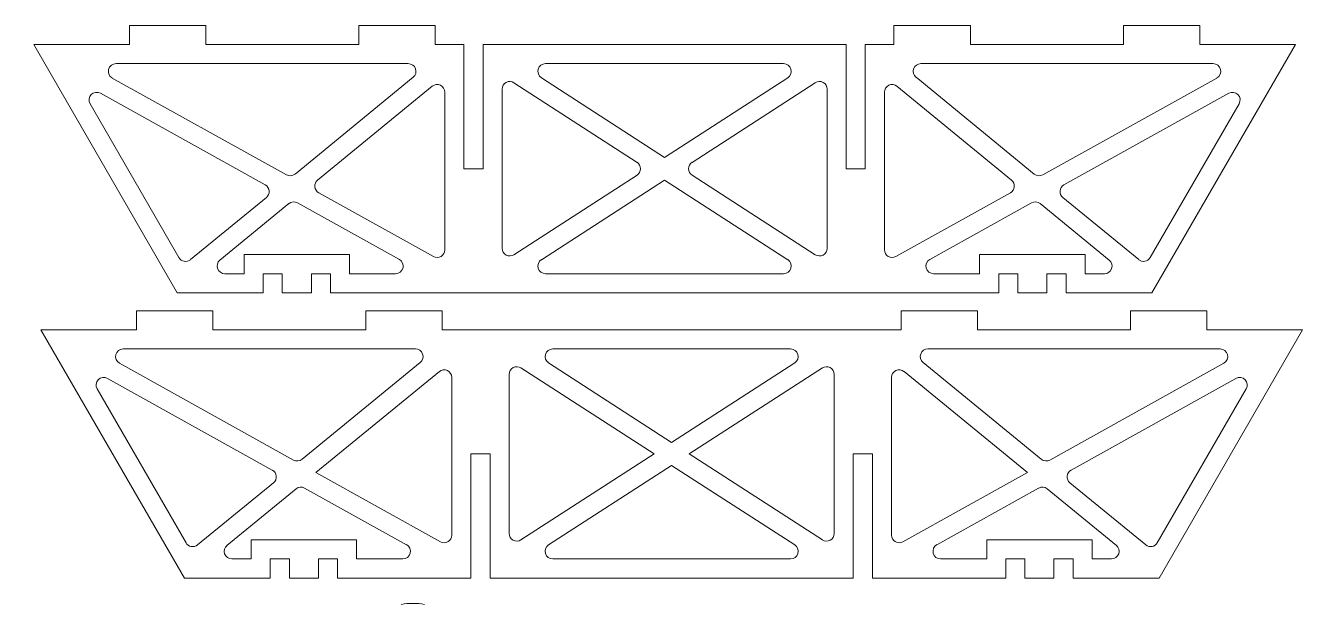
# Model space of a CAD drawing. Header units: inches. Extents: x 0.8 to 31.8, y 0.7 to 19.6.
# Drawn here: x 14.79 to 31.5, y 11.98 to 19.56 of the extents above; entities that cross this region are included whole.
import ezdxf

# ---------------------------------------------------------------- set-up
doc = ezdxf.new("R2010")
doc.units = ezdxf.units.IN
doc.header["$MEASUREMENT"] = 0

msp = doc.modelspace()

# ---------------------------------------------------------------- linework, layer by layer
at = {"color": 7, "linetype": 'Continuous', "lineweight": 15}
for p, q in [((17.153, 19.561), (16.153, 19.561)), ((16.153, 19.561), (16.153, 19.311)), ((17.153, 19.311), (17.153, 19.561)), ((19.153, 19.561), (19.153, 19.311)), ((20.153, 19.561), (19.153, 19.561)), ((20.153, 19.311), (20.153, 19.561)), ((26.153, 19.561), (26.153, 19.311)), ((27.153, 19.561), (26.153, 19.561)), ((27.153, 19.311), (27.153, 19.561)), ((29.153, 19.561), (29.153, 19.311)), ((30.153, 19.561), (29.153, 19.561)), ((30.153, 19.311), (30.153, 19.561)), ((14.903, 19.311), (16.779, 16.061)), ((16.153, 19.311), (14.903, 19.311)), ((19.153, 19.311), (17.153, 19.311)), ((20.528, 19.311), (20.153, 19.311)), ((20.528, 17.686), (20.528, 19.311)), ((20.778, 19.311), (20.778, 17.686)), ((25.528, 19.311), (20.778, 19.311)), ((25.528, 17.686), (25.528, 19.311)), ((25.778, 19.311), (25.778, 17.686)), ((26.153, 19.311), (25.778, 19.311)), ((29.153, 19.311), (27.153, 19.311)), ((29.526, 16.061), (31.403, 19.311)), ((31.403, 19.311), (30.153, 19.311)), ((19.801, 19.061), (15.978, 19.061)), ((24.709, 19.061), (21.596, 19.061)), ((30.327, 19.061), (26.504, 19.061)), ((15.929, 18.873), (18.207, 17.606)), ((18.319, 17.616), (19.864, 18.883)), ((21.542, 18.877), (23.153, 17.834)), ((23.153, 17.834), (24.763, 18.877)), ((26.441, 18.883), (27.987, 17.616)), ((28.099, 17.606), (30.376, 18.873)), ((20.114, 18.765), (18.615, 17.535)), ((21.028, 18.728), (21.028, 16.643)), ((22.793, 17.769), (21.182, 18.812)), ((25.123, 18.812), (23.512, 17.769)), ((25.278, 16.643), (25.278, 18.728)), ((27.691, 17.535), (26.191, 18.765)), ((17.93, 17.474), (15.773, 18.674)), ((20.278, 16.624), (20.278, 18.688)), ((26.028, 18.688), (26.028, 16.624)), ((30.532, 18.674), (28.376, 17.474)), ((15.638, 18.536), (16.801, 16.522)), ((29.504, 16.522), (30.667, 18.536)), ((20.778, 17.686), (20.528, 17.686)), ((21.182, 16.559), (22.793, 17.602)), ((23.153, 17.537), (21.542, 16.494)), ((24.763, 16.494), (23.153, 17.537)), ((23.512, 17.602), (25.123, 16.559)), ((25.778, 17.686), (25.528, 17.686)), ((18.629, 17.371), (20.129, 16.536)), ((26.176, 16.536), (27.676, 17.371)), ((16.951, 16.495), (17.944, 17.309)), ((18.24, 17.229), (17.337, 16.488)), ((19.684, 16.498), (18.352, 17.239)), ((27.953, 17.239), (26.621, 16.498)), ((28.968, 16.488), (28.065, 17.229)), ((28.361, 17.309), (29.354, 16.495)), ((17.653, 16.311), (17.653, 16.561)), ((17.653, 16.561), (19.033, 16.561)), ((19.033, 16.561), (19.033, 16.311)), ((27.273, 16.311), (27.273, 16.561)), ((27.273, 16.561), (28.653, 16.561)), ((28.653, 16.561), (28.653, 16.311)), ((17.4, 16.311), (17.653, 16.311)), ((17.903, 16.311), (18.153, 16.311)), ((17.903, 16.061), (17.903, 16.311)), ((18.153, 16.311), (18.153, 16.061)), ((18.533, 16.311), (18.783, 16.311)), ((18.533, 16.061), (18.533, 16.311)), ((18.783, 16.311), (18.783, 16.061)), ((19.033, 16.311), (19.635, 16.311)), ((21.596, 16.311), (24.709, 16.311)), ((26.67, 16.311), (27.273, 16.311)), ((27.523, 16.311), (27.773, 16.311)), ((27.523, 16.061), (27.523, 16.311)), ((27.773, 16.311), (27.773, 16.061)), ((28.153, 16.311), (28.403, 16.311)), ((28.153, 16.061), (28.153, 16.311)), ((28.403, 16.311), (28.403, 16.061)), ((28.653, 16.311), (28.905, 16.311)), ((16.779, 16.061), (17.903, 16.061)), ((18.153, 16.061), (18.533, 16.061)), ((18.783, 16.061), (27.523, 16.061)), ((27.773, 16.061), (28.153, 16.061)), ((28.403, 16.061), (29.526, 16.061)), ((17.245, 15.826), (16.245, 15.826)), ((16.245, 15.826), (16.245, 15.576)), ((17.245, 15.576), (17.245, 15.826)), ((19.245, 15.826), (19.245, 15.576)), ((20.245, 15.826), (19.245, 15.826)), ((20.245, 15.576), (20.245, 15.826)), ((26.245, 15.826), (26.245, 15.576)), ((27.245, 15.826), (26.245, 15.826)), ((27.245, 15.576), (27.245, 15.826)), ((29.245, 15.826), (29.245, 15.576)), ((30.245, 15.826), (29.245, 15.826)), ((30.245, 15.576), (30.245, 15.826)), ((14.995, 15.576), (16.872, 12.326)), ((16.245, 15.576), (14.995, 15.576)), ((19.245, 15.576), (17.245, 15.576)), ((26.245, 15.576), (20.245, 15.576)), ((29.245, 15.576), (27.245, 15.576)), ((29.619, 12.326), (31.495, 15.576)), ((31.495, 15.576), (30.245, 15.576)), ((19.893, 15.326), (16.071, 15.326)), ((24.801, 15.326), (21.689, 15.326)), ((30.42, 15.326), (26.597, 15.326)), ((16.022, 15.138), (18.299, 13.871)), ((18.411, 13.881), (19.957, 15.149)), ((23.015, 13.951), (21.274, 15.077)), ((21.635, 15.142), (23.245, 14.1)), ((23.245, 14.1), (24.856, 15.142)), ((25.216, 15.077), (23.475, 13.951)), ((26.534, 15.149), (28.079, 13.881)), ((28.191, 13.871), (30.468, 15.138)), ((18.022, 13.739), (15.866, 14.939)), ((20.207, 15.03), (18.593, 13.708)), ((20.37, 12.889), (20.37, 14.953)), ((21.12, 14.993), (21.12, 12.909)), ((25.37, 12.909), (25.37, 14.993)), ((26.12, 14.953), (26.12, 12.889)), ((27.897, 13.708), (26.284, 15.03)), ((30.624, 14.939), (28.468, 13.739)), ((15.731, 14.802), (16.894, 12.788)), ((29.597, 12.788), (30.76, 14.802)), ((20.62, 13.951), (20.87, 13.951)), ((20.62, 12.326), (20.62, 13.951)), ((20.87, 13.951), (20.87, 12.326)), ((21.274, 12.825), (23.015, 13.951)), ((23.475, 13.951), (25.216, 12.825)), ((25.62, 13.951), (25.87, 13.951)), ((25.62, 12.326), (25.62, 13.951)), ((25.87, 13.951), (25.87, 12.326)), ((18.593, 13.708), (20.222, 12.802)), ((23.245, 13.802), (21.635, 12.76)), ((24.856, 12.76), (23.245, 13.802)), ((26.269, 12.802), (27.897, 13.708)), ((17.044, 12.76), (18.037, 13.575)), ((28.453, 13.575), (29.447, 12.76)), ((18.333, 13.494), (17.429, 12.753)), ((19.776, 12.763), (18.445, 13.504)), ((28.045, 13.504), (26.714, 12.763)), ((29.061, 12.753), (28.157, 13.494)), ((17.745, 12.576), (17.745, 12.826)), ((17.745, 12.826), (19.125, 12.826)), ((19.125, 12.826), (19.125, 12.576)), ((27.365, 12.576), (27.365, 12.826)), ((27.365, 12.826), (28.745, 12.826)), ((28.745, 12.826), (28.745, 12.576)), ((17.493, 12.576), (17.745, 12.576)), ((17.995, 12.576), (18.245, 12.576)), ((17.995, 12.326), (17.995, 12.576)), ((18.245, 12.576), (18.245, 12.326)), ((18.625, 12.576), (18.875, 12.576)), ((18.625, 12.326), (18.625, 12.576)), ((18.875, 12.576), (18.875, 12.326)), ((19.125, 12.576), (19.728, 12.576)), ((21.689, 12.576), (24.801, 12.576)), ((26.763, 12.576), (27.365, 12.576)), ((27.615, 12.576), (27.865, 12.576)), ((27.615, 12.326), (27.615, 12.576)), ((27.865, 12.576), (27.865, 12.326)), ((28.245, 12.576), (28.495, 12.576)), ((28.245, 12.326), (28.245, 12.576)), ((28.495, 12.576), (28.495, 12.326)), ((28.745, 12.576), (28.998, 12.576)), ((16.872, 12.326), (17.995, 12.326)), ((18.245, 12.326), (18.625, 12.326)), ((18.875, 12.326), (20.62, 12.326)), ((20.87, 12.326), (25.62, 12.326)), ((25.87, 12.326), (27.615, 12.326)), ((27.865, 12.326), (28.245, 12.326)), ((28.495, 12.326), (29.619, 12.326))]:
    msp.add_line(p, q, dxfattribs=at)
for centre, radius, start, end in [((15.978, 18.961), 0.1, 90, 240.906), ((19.801, 18.961), 0.1, 309.3466, 90), ((21.596, 18.961), 0.1, 90, 237.0948), ((24.709, 18.961), 0.1, 302.9052, 90), ((26.504, 18.961), 0.1, 90, 230.6534), ((30.327, 18.961), 0.1, 299.094, 90), ((20.178, 18.688), 0.1, 0, 129.3466), ((21.128, 18.728), 0.1, 57.0948, 180), ((25.178, 18.728), 0.1, 0, 122.9052), ((26.128, 18.688), 0.1, 50.6534, 180), ((15.725, 18.586), 0.1, 60.906, 210), ((30.58, 18.586), 0.1, 330, 119.094), ((22.738, 17.686), 0.1, 302.9052, 57.0948), ((23.567, 17.686), 0.1, 122.9052, 237.0948), ((18.255, 17.693), 0.1, 240.906, 309.3466), ((28.05, 17.693), 0.1, 230.6534, 299.094), ((17.881, 17.387), 0.1, 309.3466, 60.906), ((18.678, 17.458), 0.1, 129.3466, 240.906), ((27.627, 17.458), 0.1, 299.094, 50.6534), ((28.424, 17.387), 0.1, 119.094, 230.6534), ((18.304, 17.151), 0.1, 60.906, 129.3466), ((28.001, 17.151), 0.1, 50.6534, 119.094), ((20.178, 16.624), 0.1, 240.906, 0), ((21.128, 16.643), 0.1, 180, 302.9052), ((25.178, 16.643), 0.1, 237.0948, 0), ((26.128, 16.624), 0.1, 180, 299.094), ((16.888, 16.572), 0.1, 210, 309.3466), ((17.4, 16.411), 0.1, 129.3466, 270), ((19.635, 16.411), 0.1, 270, 60.906), ((21.596, 16.411), 0.1, 122.9052, 270), ((24.709, 16.411), 0.1, 270, 57.0948), ((26.67, 16.411), 0.1, 119.094, 270), ((28.905, 16.411), 0.1, 270, 50.6534), ((29.417, 16.572), 0.1, 230.6534, 330), ((16.071, 15.226), 0.1, 90, 240.906), ((19.893, 15.226), 0.1, 309.3466, 90), ((21.689, 15.226), 0.1, 90, 237.0948), ((24.801, 15.226), 0.1, 302.9052, 90), ((26.597, 15.226), 0.1, 90, 230.6534), ((30.42, 15.226), 0.1, 299.094, 90), ((20.27, 14.953), 0.1, 360, 129.3466), ((21.22, 14.993), 0.1, 57.0948, 180), ((25.27, 14.993), 0.1, 0, 122.9052), ((26.22, 14.953), 0.1, 50.6534, 180), ((15.817, 14.852), 0.1, 60.906, 210), ((30.673, 14.852), 0.1, 330, 119.094), ((18.348, 13.959), 0.1, 240.906, 309.3466), ((28.143, 13.959), 0.1, 230.6534, 299.094), ((17.974, 13.652), 0.1, 309.3466, 60.906), ((28.517, 13.652), 0.1, 119.094, 230.6534), ((18.396, 13.417), 0.1, 60.906, 129.3466), ((28.094, 13.417), 0.1, 50.6534, 119.094), ((20.27, 12.889), 0.1, 240.906, 0), ((21.22, 12.909), 0.1, 180, 302.9052), ((25.27, 12.909), 0.1, 237.0948, 0), ((26.22, 12.889), 0.1, 180, 299.094), ((16.98, 12.838), 0.1, 210, 309.3466), ((17.493, 12.676), 0.1, 129.3466, 270), ((19.728, 12.676), 0.1, 270, 60.906), ((21.689, 12.676), 0.1, 122.9052, 270), ((24.801, 12.676), 0.1, 270, 57.0948), ((26.763, 12.676), 0.1, 119.094, 270), ((28.998, 12.676), 0.1, 270, 50.6534), ((29.51, 12.838), 0.1, 230.6534, 330), ((11.464, 7.618), 5.125, 349.4712, 70.5288), ((19.86, 11.195), 0.8, 79, 101)]:
    msp.add_arc(centre, radius, start, end, dxfattribs=at)

doc.saveas('drawing.dxf')
